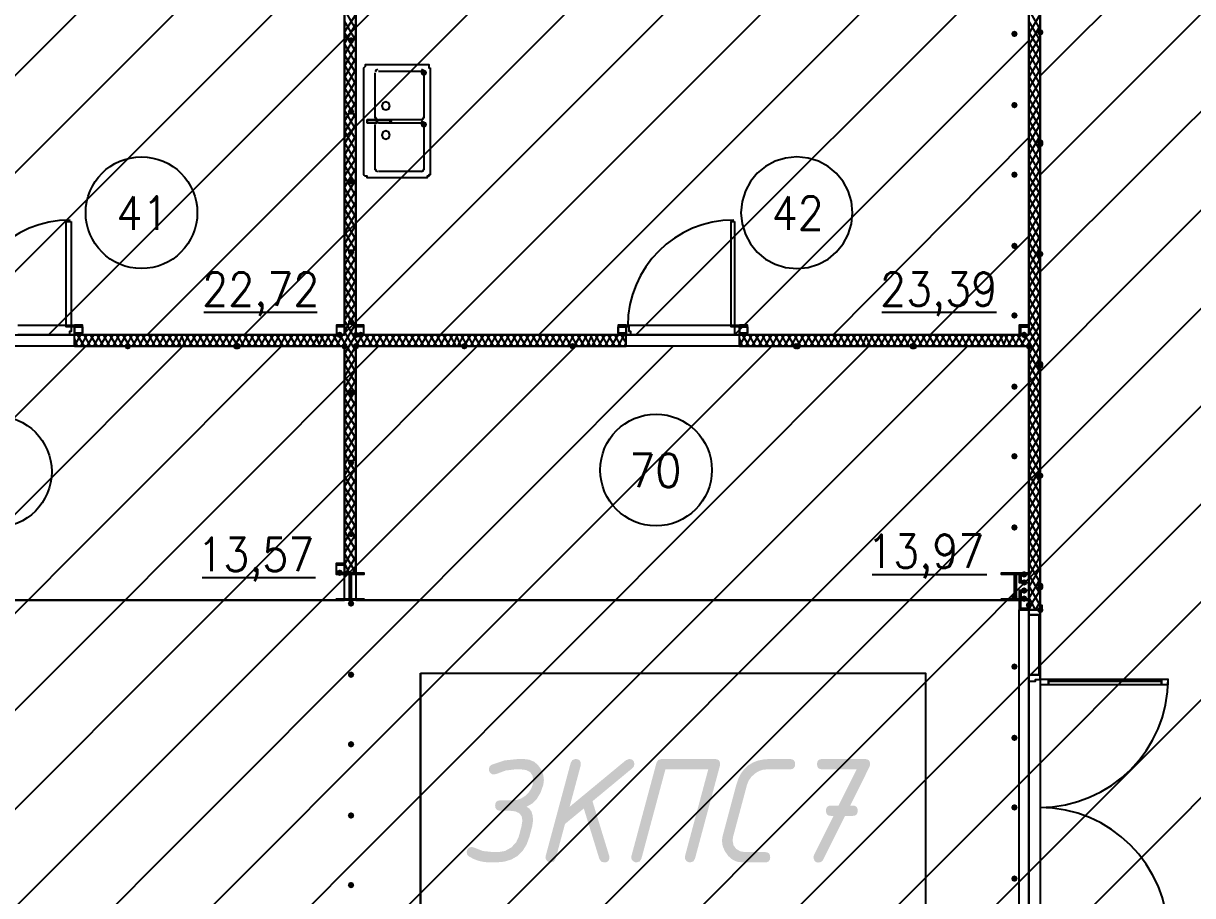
# Model space of a CAD drawing. Header units: millimetres. Extents: x 0 to 420, y 0 to 297.
# Drawn here: x 213.42 to 244.02, y 174.48 to 197.29 of the extents above; entities that cross this region are included whole.
import ezdxf

# ---------------------------------------------------------------- set-up
doc = ezdxf.new("R2010")
doc.units = ezdxf.units.MM
doc.layers.get('0').update_dxf_attribs({"linetype": 'CONTINUOUS'})
doc.styles.get("Standard").update_dxf_attribs({"font": 'STANDARD'})

msp = doc.modelspace()

# ---------------------------------------------------------------- hatches: boundary and pattern name
at = {"true_color": 0x000007}
h = msp.add_hatch(color=0, dxfattribs=at)
h.paths.add_polyline_path([(240.03, 199.940333), (240.03, 182.583667)], flags=0)
h.paths.add_polyline_path([(240.03, 182.583667), (240.03, 199.940333)], flags=0)
for points in [[(239.437333, 197.019333), (239.412463, 196.959537), (239.352667, 196.934667), (239.292871, 196.959537), (239.268, 197.019333), (239.292871, 197.079129), (239.352667, 197.104), (239.412462, 197.079129)], [(222.080667, 196.85), (222.055796, 196.790204), (221.996, 196.765333), (221.936204, 196.790204), (221.911333, 196.85), (221.936204, 196.909796), (221.996, 196.934667), (222.055796, 196.909796)], [(223.985667, 196.003333), (223.960796, 195.943537), (223.901, 195.918667), (223.841204, 195.943537), (223.816333, 196.003333), (223.841204, 196.063129), (223.901, 196.088), (223.960796, 196.063129)], [(239.437333, 195.156667), (239.412463, 195.096871), (239.352667, 195.072), (239.292871, 195.096871), (239.268, 195.156667), (239.292871, 195.216462), (239.352667, 195.241333), (239.412462, 195.216463)], [(222.080667, 194.987333), (222.055796, 194.927537), (221.996, 194.902667), (221.936204, 194.927537), (221.911333, 194.987333), (221.936204, 195.047129), (221.996, 195.072), (222.055796, 195.047129)], [(223.985667, 194.648667), (223.960796, 194.588871), (223.901, 194.564), (223.841204, 194.588871), (223.816333, 194.648667), (223.841204, 194.708462), (223.901, 194.733333), (223.960796, 194.708463)], [(239.437333, 193.336333), (239.412463, 193.276537), (239.352667, 193.251667), (239.292871, 193.276537), (239.268, 193.336333), (239.292871, 193.396129), (239.352667, 193.421), (239.412462, 193.396129)], [(222.080667, 193.167), (222.055796, 193.107204), (221.996, 193.082333), (221.936204, 193.107204), (221.911333, 193.167), (221.936204, 193.226796), (221.996, 193.251667), (222.055796, 193.226796)], [(239.437333, 191.473667), (239.412463, 191.413871), (239.352667, 191.389), (239.292871, 191.413871), (239.268, 191.473667), (239.292871, 191.533462), (239.352667, 191.558333), (239.412462, 191.533463)], [(222.080667, 191.304333), (222.055796, 191.244537), (221.996, 191.219667), (221.936204, 191.244537), (221.911333, 191.304333), (221.936204, 191.364129), (221.996, 191.389), (222.055796, 191.364129)], [(239.437333, 189.653333), (239.412463, 189.593537), (239.352667, 189.568667), (239.292871, 189.593537), (239.268, 189.653333), (239.292871, 189.713129), (239.352667, 189.738), (239.412462, 189.713129)], [(222.080667, 189.484), (222.055796, 189.424204), (221.996, 189.399333), (221.936204, 189.424204), (221.911333, 189.484), (221.936204, 189.543796), (221.996, 189.568667), (222.055796, 189.543796)], [(221.784333, 189.145333), (221.759462, 189.085537), (221.699667, 189.060667), (221.639871, 189.085537), (221.615, 189.145333), (221.639871, 189.205129), (221.699667, 189.23), (221.759462, 189.205129)], [(222.207667, 189.145333), (222.182796, 189.085537), (222.123, 189.060667), (222.063204, 189.085537), (222.038333, 189.145333), (222.063204, 189.205129), (222.123, 189.23), (222.182796, 189.205129)], [(222.334667, 189.145333), (222.309796, 189.085537), (222.25, 189.060667), (222.190204, 189.085537), (222.165333, 189.145333), (222.190204, 189.205129), (222.25, 189.23), (222.309796, 189.205129)], [(239.691333, 189.145333), (239.666462, 189.085537), (239.606667, 189.060667), (239.546871, 189.085537), (239.522, 189.145333), (239.546871, 189.205129), (239.606667, 189.23), (239.666462, 189.205129)], [(239.437333, 187.790667), (239.412463, 187.730871), (239.352667, 187.706), (239.292871, 187.730871), (239.268, 187.790667), (239.292871, 187.850462), (239.352667, 187.875333), (239.412462, 187.850463)], [(222.080667, 187.621333), (222.055796, 187.561537), (221.996, 187.536667), (221.936204, 187.561537), (221.911333, 187.621333), (221.936204, 187.681129), (221.996, 187.706), (222.055796, 187.681129)], [(239.437333, 185.970333), (239.412463, 185.910537), (239.352667, 185.885667), (239.292871, 185.910537), (239.268, 185.970333), (239.292871, 186.030129), (239.352667, 186.055), (239.412462, 186.030129)], [(222.080667, 185.801), (222.055796, 185.741204), (221.996, 185.716333), (221.936204, 185.741204), (221.911333, 185.801), (221.936204, 185.860796), (221.996, 185.885667), (222.055796, 185.860796)], [(239.437333, 184.107667), (239.412463, 184.047871), (239.352667, 184.023), (239.292871, 184.047871), (239.268, 184.107667), (239.292871, 184.167462), (239.352667, 184.192333), (239.412462, 184.167463)], [(222.080667, 183.938333), (222.055796, 183.878537), (221.996, 183.853667), (221.936204, 183.878537), (221.911333, 183.938333), (221.936204, 183.998129), (221.996, 184.023), (222.055796, 183.998129)], [(221.784333, 182.922333), (221.759462, 182.862537), (221.699667, 182.837667), (221.639871, 182.862537), (221.615, 182.922333), (221.639871, 182.982129), (221.699667, 183.007), (221.759462, 182.982129)], [(239.691333, 182.88), (239.666462, 182.820204), (239.606667, 182.795333), (239.546871, 182.820204), (239.522, 182.88), (239.546871, 182.939796), (239.606667, 182.964667), (239.666462, 182.939796)], [(239.691333, 182.668333), (239.666462, 182.608537), (239.606667, 182.583667), (239.546871, 182.608537), (239.522, 182.668333), (239.546871, 182.728129), (239.606667, 182.753), (239.666462, 182.728129)], [(239.437333, 182.287333), (239.412463, 182.227537), (239.352667, 182.202667), (239.292871, 182.227537), (239.268, 182.287333), (239.292871, 182.347129), (239.352667, 182.372), (239.412462, 182.347129)], [(239.691333, 182.456667), (239.666462, 182.396871), (239.606667, 182.372), (239.546871, 182.396871), (239.522, 182.456667), (239.546871, 182.516462), (239.606667, 182.541333), (239.666462, 182.516463)], [(239.691333, 182.245), (239.666462, 182.185204), (239.606667, 182.160333), (239.546871, 182.185204), (239.522, 182.245), (239.546871, 182.304796), (239.606667, 182.329667), (239.666462, 182.304796)], [(222.080667, 182.118), (222.055796, 182.058204), (221.996, 182.033333), (221.936204, 182.058204), (221.911333, 182.118), (221.936204, 182.177796), (221.996, 182.202667), (222.055796, 182.177796)], [(239.818333, 182.075667), (239.793462, 182.015871), (239.733667, 181.991), (239.673871, 182.015871), (239.649, 182.075667), (239.673871, 182.135462), (239.733667, 182.160333), (239.793462, 182.135463)], [(239.437333, 180.467), (239.412463, 180.407204), (239.352667, 180.382333), (239.292871, 180.407204), (239.268, 180.467), (239.292871, 180.526796), (239.352667, 180.551667), (239.412462, 180.526796)], [(222.080667, 180.255333), (222.055796, 180.195537), (221.996, 180.170667), (221.936204, 180.195537), (221.911333, 180.255333), (221.936204, 180.315129), (221.996, 180.34), (222.055796, 180.315129)], [(239.437333, 178.604333), (239.412463, 178.544537), (239.352667, 178.519667), (239.292871, 178.544537), (239.268, 178.604333), (239.292871, 178.664129), (239.352667, 178.689), (239.412462, 178.664129)], [(222.080667, 178.435), (222.055796, 178.375204), (221.996, 178.350333), (221.936204, 178.375204), (221.911333, 178.435), (221.936204, 178.494796), (221.996, 178.519667), (222.055796, 178.494796)], [(225.802914, 177.660873), (225.737319, 177.644336), (225.68523, 177.654396), (225.641408, 177.685126), (225.611642, 177.72943), (225.60172, 177.779935), (225.620048, 177.853936), (225.675583, 177.900651), (226.013203, 178.01303), (226.370666, 178.050582), (226.510123, 178.050582), (226.657306, 178.032908), (226.78387, 177.979888), (226.889867, 177.891522), (226.975349, 177.767808), (227.025716, 177.637997), (227.042597, 177.503225), (227.026612, 177.374241), (226.955919, 177.172289), (226.859594, 177.009612), (226.737637, 176.886208), (226.590049, 176.802079), (226.663525, 176.752048), (226.716071, 176.676333), (226.747637, 176.574884), (226.75817, 176.447648), (226.737224, 176.291654), (226.665566, 176.021007), (226.59054, 175.814198), (226.486214, 175.645216), (226.352639, 175.514061), (226.189867, 175.420734), (225.999767, 175.363683), (225.781968, 175.344666), (225.643062, 175.344666), (225.487705, 175.354493), (225.342374, 175.384009), (225.206964, 175.433265), (225.081373, 175.502314), (225.036725, 175.549925), (225.021842, 175.615313), (225.031419, 175.666438), (225.060427, 175.710122), (225.103904, 175.740163), (225.15689, 175.75036), (225.228548, 175.727761), (225.447656, 175.643425), (225.71472, 175.615313), (225.855831, 175.615313), (226.024916, 175.644734), (226.184906, 175.733273), (226.312237, 175.863911), (226.384997, 176.021007), (226.456655, 176.291654), (226.479255, 176.445443), (226.458378, 176.555496), (226.395746, 176.634234), (226.29136, 176.681552), (226.145219, 176.697348), (225.90103, 176.697348), (225.841792, 176.705823), (225.799607, 176.731248), (225.774371, 176.773623), (225.765983, 176.832947), (225.774371, 176.891953), (225.799607, 176.934164), (225.841792, 176.959529), (225.90103, 176.967995), (226.219082, 176.967995), (226.33649, 176.980518), (226.445631, 177.018156), (226.546503, 177.081011), (226.639108, 177.169189), (226.707252, 177.26758), (226.747697, 177.374241), (226.764233, 177.494957), (226.743683, 177.61948), (226.682102, 177.708553), (226.579594, 177.762072), (226.43626, 177.779935), (226.296803, 177.779935), (226.046138, 177.750169)], [(228.086306, 176.75688), (227.594071, 176.351185), (227.350434, 175.444987), (227.303649, 175.369608), (227.220898, 175.344666), (227.170531, 175.354588), (227.125538, 175.384353), (227.09405, 175.42721), (227.083645, 175.475855), (227.089709, 175.516645), (227.744001, 177.950261), (227.789477, 178.025433), (227.872986, 178.050582), (227.931992, 178.042219), (227.974203, 178.017164), (227.999567, 177.97547), (228.008033, 177.917188), (228.004175, 177.878051), (227.715338, 176.799874), (229.187083, 178.017509), (229.273073, 178.050582), (229.332078, 178.042107), (229.374289, 178.016682), (229.399654, 177.974307), (229.40812, 177.914983), (229.395787, 177.857105), (229.359062, 177.810803), (228.313407, 176.945395), (228.749969, 175.521055), (228.756584, 175.47806), (228.748109, 175.419545), (228.722684, 175.377877), (228.680309, 175.352951), (228.620985, 175.344666), (228.538303, 175.368713), (228.492001, 175.441129)], [(231.342692, 177.779935), (230.22152, 177.779935), (229.594237, 175.444987), (229.547453, 175.369608), (229.464702, 175.344666), (229.414335, 175.354588), (229.369342, 175.384353), (229.337853, 175.42721), (229.327449, 175.475855), (229.333513, 175.516645), (229.987805, 177.950261), (230.03328, 178.025433), (230.116789, 178.050582), (231.516876, 178.050582), (231.575882, 178.042219), (231.618093, 178.017164), (231.643458, 177.97547), (231.651924, 177.917188), (231.648066, 177.878051), (230.995978, 175.444987), (230.950503, 175.369608), (230.866993, 175.344666), (230.816213, 175.354588), (230.771633, 175.384353), (230.740145, 175.42721), (230.729741, 175.475855), (230.735804, 175.516645)], [(232.828024, 175.615313), (232.88703, 175.606838), (232.929241, 175.581413), (232.954605, 175.539038), (232.963072, 175.479714), (232.954605, 175.420475), (232.929241, 175.37829), (232.88703, 175.353055), (232.828024, 175.344666), (232.231609, 175.344666), (232.094468, 175.363373), (231.972469, 175.419493), (231.865662, 175.513028), (231.7741, 175.643976), (231.718565, 175.777577), (231.700237, 175.912418), (231.714569, 176.021007), (232.075615, 177.374241), (232.128843, 177.532758), (232.198407, 177.67014), (232.284313, 177.786386), (232.386569, 177.881496), (232.505181, 177.955471), (232.640154, 178.00831), (232.791496, 178.040014), (232.959213, 178.050582), (233.47956, 178.050582), (233.538885, 178.042107), (233.581259, 178.016682), (233.606684, 177.974307), (233.615159, 177.914983), (233.606684, 177.855744), (233.581259, 177.813559), (233.538885, 177.788324), (233.47956, 177.779935), (232.88535, 177.779935), (232.767425, 177.767335), (232.658387, 177.729568), (232.558238, 177.666686), (232.466978, 177.578741), (232.397938, 177.481452), (232.356183, 177.374241), (231.993484, 176.021007), (231.979152, 175.920686), (232.002372, 175.796662), (232.072308, 175.699097), (232.177245, 175.636121), (232.30492, 175.615313)], [(234.619976, 176.562301), (234.556586, 176.562301), (234.497262, 176.570689), (234.454887, 176.595925), (234.429462, 176.63811), (234.420987, 176.697348), (234.429462, 176.756673), (234.454887, 176.799047), (234.497262, 176.824472), (234.556586, 176.832947), (234.75337, 176.832947), (235.226864, 177.779935), (234.322871, 177.779935), (234.263546, 177.788324), (234.221172, 177.813559), (234.195747, 177.855744), (234.187272, 177.914983), (234.195747, 177.974307), (234.221172, 178.016682), (234.263546, 178.042107), (234.322871, 178.050582), (235.441838, 178.050582), (235.501163, 178.042107), (235.543537, 178.016682), (235.568962, 177.974307), (235.577437, 177.914983), (235.564759, 177.853798), (235.056539, 176.832947), (235.118275, 176.832947), (235.177281, 176.824472), (235.219492, 176.799047), (235.244856, 176.756673), (235.253322, 176.697348), (235.244856, 176.63811), (235.219492, 176.595925), (235.177281, 176.570689), (235.118275, 176.562301), (234.921491, 176.562301), (234.351534, 175.418529), (234.318186, 175.375947), (234.271608, 175.350729), (234.211663, 175.341023), (234.163294, 175.352452), (234.126501, 175.385068), (234.101282, 175.438924), (234.095081, 175.489498), (234.109551, 175.539245)], [(239.437333, 176.784), (239.412463, 176.724204), (239.352667, 176.699333), (239.292871, 176.724204), (239.268, 176.784), (239.292871, 176.843796), (239.352667, 176.868667), (239.412462, 176.843796)], [(222.080667, 176.572333), (222.055796, 176.512537), (221.996, 176.487667), (221.936204, 176.512537), (221.911333, 176.572333), (221.936204, 176.632129), (221.996, 176.657), (222.055796, 176.632129)], [(239.437333, 174.921333), (239.412463, 174.861537), (239.352667, 174.836667), (239.292871, 174.861537), (239.268, 174.921333), (239.292871, 174.981129), (239.352667, 175.006), (239.412462, 174.981129)], [(222.080667, 174.752), (222.055796, 174.692204), (221.996, 174.667333), (221.936204, 174.692204), (221.911333, 174.752), (221.936204, 174.811796), (221.996, 174.836667), (222.055796, 174.811796)]]:
    msp.add_hatch(color=0, dxfattribs=at).paths.add_polyline_path(points, flags=0)
at = {"true_color": 0x0000fe}
for points in [[(240.114667, 197.061667), (240.089796, 197.001871), (240.03, 196.977), (239.970204, 197.001871), (239.945333, 197.061667), (239.970204, 197.121462), (240.03, 197.146333), (240.089796, 197.121463)], [(240.114667, 197.061667), (240.089796, 197.001871), (240.03, 196.977), (239.970204, 197.001871), (239.945333, 197.061667), (239.970204, 197.121462), (240.03, 197.146333), (240.089796, 197.121463)], [(240.114667, 194.183), (240.089796, 194.123204), (240.03, 194.098333), (239.970204, 194.123204), (239.945333, 194.183), (239.970204, 194.242796), (240.03, 194.267667), (240.089796, 194.242796)], [(240.114667, 194.140667), (240.089796, 194.080871), (240.03, 194.056), (239.970204, 194.080871), (239.945333, 194.140667), (239.970204, 194.200462), (240.03, 194.225333), (240.089796, 194.200463)], [(240.114667, 191.262), (240.089796, 191.202204), (240.03, 191.177333), (239.970204, 191.202204), (239.945333, 191.262), (239.970204, 191.321796), (240.03, 191.346667), (240.089796, 191.321796)], [(240.114667, 191.262), (240.089796, 191.202204), (240.03, 191.177333), (239.970204, 191.202204), (239.945333, 191.262), (239.970204, 191.321796), (240.03, 191.346667), (240.089796, 191.321796)], [(216.238667, 188.849), (216.213796, 188.789204), (216.154, 188.764333), (216.094204, 188.789204), (216.069333, 188.849), (216.094204, 188.908796), (216.154, 188.933667), (216.213796, 188.908796)], [(219.075, 188.849), (219.050129, 188.789204), (218.990333, 188.764333), (218.930538, 188.789204), (218.905667, 188.849), (218.930537, 188.908796), (218.990333, 188.933667), (219.050129, 188.908796)], [(219.117333, 188.849), (219.092462, 188.789204), (219.032667, 188.764333), (218.972871, 188.789204), (218.948, 188.849), (218.972871, 188.908796), (219.032667, 188.933667), (219.092462, 188.908796)], [(221.911333, 188.849), (221.886462, 188.789204), (221.826667, 188.764333), (221.766871, 188.789204), (221.742, 188.849), (221.766871, 188.908796), (221.826667, 188.933667), (221.886462, 188.908796)], [(221.911333, 188.849), (221.886462, 188.789204), (221.826667, 188.764333), (221.766871, 188.789204), (221.742, 188.849), (221.766871, 188.908796), (221.826667, 188.933667), (221.886462, 188.908796)], [(222.207667, 188.849), (222.182796, 188.789204), (222.123, 188.764333), (222.063204, 188.789204), (222.038333, 188.849), (222.063204, 188.908796), (222.123, 188.933667), (222.182796, 188.908796)], [(225.044, 188.849), (225.019129, 188.789204), (224.959333, 188.764333), (224.899538, 188.789204), (224.874667, 188.849), (224.899537, 188.908796), (224.959333, 188.933667), (225.019129, 188.908796)], [(225.044, 188.849), (225.019129, 188.789204), (224.959333, 188.764333), (224.899538, 188.789204), (224.874667, 188.849), (224.899537, 188.908796), (224.959333, 188.933667), (225.019129, 188.908796)], [(227.880333, 188.849), (227.855462, 188.789204), (227.795667, 188.764333), (227.735871, 188.789204), (227.711, 188.849), (227.735871, 188.908796), (227.795667, 188.933667), (227.855462, 188.908796)], [(233.722333, 188.849), (233.697462, 188.789204), (233.637667, 188.764333), (233.577871, 188.789204), (233.553, 188.849), (233.577871, 188.908796), (233.637667, 188.933667), (233.697462, 188.908796)], [(233.764667, 188.849), (233.739796, 188.789204), (233.68, 188.764333), (233.620204, 188.789204), (233.595333, 188.849), (233.620204, 188.908796), (233.68, 188.933667), (233.739796, 188.908796)], [(236.770333, 188.849), (236.745462, 188.789204), (236.685667, 188.764333), (236.625871, 188.789204), (236.601, 188.849), (236.625871, 188.908796), (236.685667, 188.933667), (236.745462, 188.908796)], [(236.812667, 188.849), (236.787796, 188.789204), (236.728, 188.764333), (236.668204, 188.789204), (236.643333, 188.849), (236.668204, 188.908796), (236.728, 188.933667), (236.787796, 188.908796)], [(239.818333, 188.849), (239.793462, 188.789204), (239.733667, 188.764333), (239.673871, 188.789204), (239.649, 188.849), (239.673871, 188.908796), (239.733667, 188.933667), (239.793462, 188.908796)], [(239.818333, 188.849), (239.793462, 188.789204), (239.733667, 188.764333), (239.673871, 188.789204), (239.649, 188.849), (239.673871, 188.908796), (239.733667, 188.933667), (239.793462, 188.908796)], [(240.114667, 188.383333), (240.089796, 188.323537), (240.03, 188.298667), (239.970204, 188.323537), (239.945333, 188.383333), (239.970204, 188.443129), (240.03, 188.468), (240.089796, 188.443129)], [(240.114667, 188.341), (240.089796, 188.281204), (240.03, 188.256333), (239.970204, 188.281204), (239.945333, 188.341), (239.970204, 188.400796), (240.03, 188.425667), (240.089796, 188.400796)], [(240.114667, 185.462333), (240.089796, 185.402537), (240.03, 185.377667), (239.970204, 185.402537), (239.945333, 185.462333), (239.970204, 185.522129), (240.03, 185.547), (240.089796, 185.522129)], [(240.114667, 185.462333), (240.089796, 185.402537), (240.03, 185.377667), (239.970204, 185.402537), (239.945333, 185.462333), (239.970204, 185.522129), (240.03, 185.547), (240.089796, 185.522129)], [(240.114667, 182.583667), (240.089796, 182.523871), (240.03, 182.499), (239.970204, 182.523871), (239.945333, 182.583667), (239.970204, 182.643462), (240.03, 182.668333), (240.089796, 182.643463)], [(240.114667, 182.541333), (240.089796, 182.481537), (240.03, 182.456667), (239.970204, 182.481537), (239.945333, 182.541333), (239.970204, 182.601129), (240.03, 182.626), (240.089796, 182.601129)], [(240.114667, 182.541333), (240.089796, 182.481537), (240.03, 182.456667), (239.970204, 182.481537), (239.945333, 182.541333), (239.970204, 182.601129), (240.03, 182.626), (240.089796, 182.601129)], [(240.114667, 181.948667), (240.089796, 181.888871), (240.03, 181.864), (239.970204, 181.888871), (239.945333, 181.948667), (239.970204, 182.008462), (240.03, 182.033333), (240.089796, 182.008463)]]:
    msp.add_hatch(color=0, dxfattribs=at).paths.add_polyline_path(points, flags=0)
at = {"true_color": 0x000007}
h = msp.add_hatch(color=0, dxfattribs=at)
h.paths.add_polyline_path([(214.757, 188.849), (221.826667, 188.849)], flags=0)
h.paths.add_polyline_path([(221.826667, 188.849), (214.757, 188.849)], flags=0)
h = msp.add_hatch(color=0, dxfattribs=at)
h.paths.add_polyline_path([(222.123, 188.849), (229.192667, 188.849)], flags=0)
h.paths.add_polyline_path([(229.192667, 188.849), (222.123, 188.849)], flags=0)
h = msp.add_hatch(color=0, dxfattribs=at)
h.paths.add_polyline_path([(232.156, 188.849), (239.733667, 188.849)], flags=0)
h.paths.add_polyline_path([(239.733667, 188.849), (232.156, 188.849)], flags=0)
h = msp.add_hatch(color=0, dxfattribs=at)
h.paths.add_polyline_path([(240.03, 182.541333), (240.03, 181.948667)], flags=0)
h.paths.add_polyline_path([(240.03, 181.948667), (240.03, 182.541333)], flags=0)

# ---------------------------------------------------------------- linework, layer by layer
at = {"color": 0, "true_color": 0x000005}
for points in [[(206.417334, 189.145333), (239.733667, 222.461666)], [(208.957334, 189.145333), (239.733667, 219.921666)], [(211.539668, 189.145333), (239.733667, 217.339332)], [(214.079667, 189.145333), (239.733667, 214.799332)], [(216.662001, 189.145333), (239.733667, 212.216999)], [(219.202001, 189.145333), (239.733667, 209.676999)], [(221.784334, 189.145333), (239.733667, 207.094666)], [(224.324334, 189.145333), (239.733667, 204.554666)], [(226.906667, 189.145333), (239.733667, 201.972333)], [(229.446667, 189.145333), (239.733667, 199.432333)], [(232.029001, 189.145333), (239.733667, 196.849999)], [(234.611334, 189.145333), (239.733667, 194.309999)], [(237.151334, 189.145333), (239.733667, 191.727666)], [(239.733667, 189.145333), (239.733667, 189.187666)]]:
    msp.add_lwpolyline(points, dxfattribs=at)
at = {"color": 0, "true_color": 0x000020}
for points in [[(240.030001, 195.918666), (256.074334, 211.920666)], [(240.030001, 193.336333), (256.074334, 209.380666)], [(240.030001, 190.796333), (256.074334, 206.798333)], [(216.535001, 164.676666), (256.074334, 204.258333)], [(219.075001, 164.676666), (256.074334, 201.675999)], [(221.657334, 164.676666), (256.074334, 199.135999)], [(224.197334, 164.676666), (256.074334, 196.553666)], [(226.779667, 164.676666), (256.074334, 194.013666)], [(229.319667, 164.676666), (256.074334, 191.431333)], [(190.923334, 164.676666), (215.053334, 188.848999)], [(193.463334, 164.676666), (217.593334, 188.848999)], [(196.045668, 164.676666), (220.175667, 188.848999)], [(198.585668, 164.676666), (222.715667, 188.848999)], [(201.168001, 164.676666), (225.298001, 188.848999)], [(203.708001, 164.676666), (227.880334, 188.848999)], [(206.290334, 164.676666), (230.420334, 188.848999)], [(208.830334, 164.676666), (233.002667, 188.848999)], [(211.412668, 164.676666), (235.542667, 188.848999)], [(213.952667, 164.676666), (238.125001, 188.848999)], [(231.902001, 164.676666), (256.074334, 188.891333)]]:
    msp.add_lwpolyline(points, dxfattribs=at)
at = {"color": 0, "true_color": 0x000007}
for points in [[(221.826667, 200.321333), (204.724, 200.321333), (204.724, 189.145333), (221.826667, 189.145333)], [(222.123, 189.145333), (239.733667, 189.145333), (239.733667, 200.321333), (222.123, 200.321333)], [(240.03, 199.940333), (240.03, 182.583667)], [(240.03, 182.583667), (240.03, 199.940333)], [(240.03, 199.940333), (240.03, 182.583667)], [(240.03, 199.940333), (240.03, 182.583667)], [(224.070333, 196.130333), (224.070333, 193.336333), (224.028, 193.336333), (224.028, 193.294), (223.985667, 193.294), (223.985667, 193.251667), (222.419333, 193.251667), (222.419333, 193.294), (222.377, 193.294), (222.334667, 193.336333), (222.334667, 196.130333), (222.377, 196.172667), (222.377, 196.215), (222.419333, 196.215), (223.985667, 196.215), (224.028, 196.215), (224.028, 196.172667), (224.028, 196.130333)], [(223.012, 195.1355), (222.981007, 195.21034), (222.906167, 195.241333), (222.831327, 195.21034), (222.800333, 195.1355), (222.831327, 195.06066), (222.906167, 195.029667), (222.981007, 195.06066)], [(223.012, 194.775667), (223.054333, 194.733333), (223.012, 194.733333), (223.012, 194.691), (222.461667, 194.691), (222.419333, 194.691), (222.419333, 194.733333), (222.419333, 194.775667), (222.461667, 194.775667)], [(222.588667, 194.775667), (222.461667, 194.775667), (222.419333, 194.775667), (222.419333, 194.733333), (222.419333, 194.691), (222.461667, 194.691), (222.588667, 194.691), (222.419333, 194.691), (222.419333, 194.775667)], [(222.673333, 194.775667), (222.588667, 194.775667)], [(222.673333, 194.691), (222.588667, 194.691)], [(223.012, 194.3735), (222.981007, 194.44834), (222.906167, 194.479333), (222.831327, 194.44834), (222.800333, 194.3735), (222.831327, 194.29866), (222.906167, 194.267667), (222.981007, 194.29866)], [(214.672333, 192.108667), (214.672333, 189.357), (214.545333, 189.357), (214.545333, 192.108667)], [(232.029, 192.108667), (232.029, 189.357), (231.944333, 189.357), (231.944333, 192.108667)], [(214.757, 189.145333), (214.968667, 189.145333), (214.968667, 189.399333), (214.757, 189.399333)], [(221.615, 189.145333), (221.826667, 189.145333), (221.826667, 189.357), (221.615, 189.357), (221.615, 189.145333), (221.826667, 189.145333), (221.826667, 189.399333), (221.615, 189.399333)], [(222.123, 189.145333), (222.334667, 189.145333), (222.334667, 189.357), (222.123, 189.357), (222.123, 189.145333), (222.334667, 189.145333), (222.334667, 189.399333), (222.123, 189.399333)], [(228.981, 189.145333), (229.192667, 189.145333), (229.192667, 189.399333), (228.981, 189.399333)], [(232.156, 189.145333), (232.367667, 189.145333), (232.367667, 189.399333), (232.156, 189.399333)], [(239.479667, 189.145333), (239.733667, 189.145333), (239.733667, 189.399333), (239.479667, 189.399333)], [(214.757, 189.145333), (214.757, 189.357), (214.672333, 189.357), (214.672333, 189.23), (214.63, 189.23), (214.63, 189.145333)], [(214.757, 189.187667), (214.757, 189.357), (214.968667, 189.357), (214.968667, 189.187667)], [(228.981, 189.187667), (228.981, 189.357), (229.192667, 189.357), (229.192667, 189.187667)], [(229.319667, 189.145333), (229.319667, 189.23), (229.277333, 189.23), (229.277333, 189.357), (229.192667, 189.357), (229.192667, 189.145333)], [(232.156, 189.145333), (232.156, 189.357), (232.029, 189.357), (232.029, 189.23), (232.029, 189.145333)], [(232.156, 189.187667), (232.156, 189.357), (232.367667, 189.357), (232.367667, 189.187667)], [(239.522, 189.145333), (239.522, 189.357), (239.733667, 189.357), (239.733667, 189.145333)], [(214.757, 188.849), (221.826667, 188.849)], [(221.826667, 188.849), (214.757, 188.849)], [(214.757, 188.849), (221.826667, 188.849)], [(214.757, 188.849), (221.826667, 188.849)], [(222.123, 188.849), (229.192667, 188.849)], [(229.192667, 188.849), (222.123, 188.849)], [(229.192667, 188.849), (222.123, 188.849), (229.192667, 188.849), (222.123, 188.849)], [(232.156, 188.849), (239.733667, 188.849)], [(239.733667, 188.849), (232.156, 188.849)], [(232.156, 188.849), (239.733667, 188.849)], [(232.156, 188.849), (239.733667, 188.849)], [(221.826667, 182.922333), (221.615, 182.922333), (221.615, 183.134), (221.826667, 183.134), (221.826667, 182.922333), (221.615, 182.922333), (221.615, 183.176333), (221.826667, 183.176333)], [(222.334667, 182.202667), (221.615, 182.202667), (221.615, 182.245), (221.953667, 182.245), (221.953667, 182.88), (221.615, 182.88), (221.615, 182.922333), (222.334667, 182.922333), (222.334667, 182.88), (221.996, 182.88), (221.996, 182.245), (222.334667, 182.245)], [(239.733667, 182.202667), (239.014, 182.202667), (239.014, 182.245), (239.352667, 182.245), (239.352667, 182.88), (239.014, 182.88), (239.014, 182.922333), (239.733667, 182.922333), (239.733667, 182.88), (239.395, 182.88), (239.395, 182.245), (239.733667, 182.245)], [(239.733667, 182.88), (239.522, 182.88), (239.522, 182.668333), (239.733667, 182.668333), (239.733667, 182.88), (239.479667, 182.88), (239.479667, 182.668333), (239.733667, 182.668333)], [(239.733667, 182.456667), (239.522, 182.456667), (239.522, 182.245), (239.733667, 182.245), (239.733667, 182.456667), (239.479667, 182.456667), (239.479667, 182.245), (239.733667, 182.245)], [(240.03, 182.541333), (240.03, 181.948667)], [(240.03, 181.948667), (240.03, 182.541333)], [(240.03, 181.948667), (240.03, 182.541333)], [(240.03, 181.948667), (240.03, 182.541333)], [(239.733667, 181.948667), (239.733667, 182.202667), (239.479667, 182.202667), (239.479667, 181.948667)], [(239.733667, 181.991), (239.522, 181.991), (239.522, 182.202667), (239.733667, 182.202667)], [(240.03, 181.948667), (240.03, 182.075667), (240.072333, 182.075667), (240.072333, 181.948667)], [(240.03, 182.075667), (240.03, 181.948667)], [(239.733667, 181.948667), (239.733667, 181.821667), (240.03, 181.821667), (240.03, 181.948667)], [(239.733667, 181.948667), (240.03, 181.948667)], [(240.03, 180.255333), (240.03, 181.821667), (239.733667, 181.821667), (239.733667, 180.255333)], [(223.816333, 180.297667), (237.024333, 180.297667), (237.024333, 172.889333), (223.816333, 172.889333)], [(239.733667, 180.086), (239.903, 180.086), (239.903, 180.128333), (240.03, 180.128333), (240.03, 180.255333), (239.733667, 180.255333)], [(240.03, 180.001333), (240.241667, 180.001333), (240.241667, 180.128333), (240.03, 180.128333)], [(243.205, 180.128333), (240.241667, 180.128333), (240.241667, 180.086), (243.205, 180.086)], [(243.205, 180.086), (240.241667, 180.086), (240.241667, 180.001333), (243.205, 180.001333)], [(243.374333, 180.128333), (243.205, 180.128333), (243.205, 180.001333), (243.374333, 180.001333)]]:
    msp.add_lwpolyline(points, close=True, dxfattribs=at)
for points in [[(239.733667, 200.321333), (239.733667, 189.145333)], [(240.03, 182.202667), (240.03, 200.321333)], [(240.03, 199.940333), (240.03, 182.583667), (240.03, 199.940333), (240.03, 182.583667)], [(222.123, 189.145333), (222.123, 199.601667), (221.826667, 199.601667), (221.826667, 189.145333)], [(222.123, 197.146333), (221.826667, 197.654333)], [(240.03, 197.146333), (239.733667, 197.654333)], [(221.826667, 197.061667), (222.123, 197.527333)], [(222.123, 196.85), (221.826667, 197.358)], [(239.733667, 197.019333), (240.03, 197.527333)], [(240.03, 196.85), (239.733667, 197.358)], [(221.826667, 196.765333), (222.123, 197.273333)], [(222.123, 196.553667), (221.826667, 197.061667)], [(239.733667, 196.723), (240.03, 197.231)], [(240.03, 196.596), (239.733667, 197.061667)], [(221.826667, 196.469), (222.123, 196.977)], [(222.123, 196.257333), (221.826667, 196.765333)], [(239.733667, 196.469), (240.03, 196.934667)], [(240.03, 196.299667), (239.733667, 196.807667)], [(221.826667, 196.172667), (222.123, 196.680667)], [(222.123, 196.003333), (221.826667, 196.469)], [(239.733667, 196.172667), (240.03, 196.680667)], [(240.03, 196.003333), (239.733667, 196.511333)], [(221.826667, 195.876333), (222.123, 196.384333)], [(222.123, 195.707), (221.826667, 196.215)], [(239.733667, 195.876333), (240.03, 196.384333)], [(240.03, 195.707), (239.733667, 196.215)], [(221.826667, 195.58), (222.123, 196.088)], [(222.123, 195.410667), (221.826667, 195.918667)], [(221.826667, 195.283667), (222.123, 195.791667)], [(222.6945, 196.088), (222.649606, 196.069394), (222.631, 196.0245)], [(222.631, 194.818), (222.631, 196.003333)], [(222.715667, 196.045667), (223.858667, 196.045667)], [(223.901, 196.0245), (223.882394, 196.069394), (223.8375, 196.088)], [(223.901, 196.003333), (223.901, 194.818)], [(239.733667, 195.58), (240.03, 196.088)], [(240.03, 195.410667), (239.733667, 195.918667)], [(239.733667, 195.283667), (240.03, 195.791667)], [(222.123, 195.114333), (221.826667, 195.622333)], [(221.826667, 195.029667), (222.123, 195.495333)], [(240.03, 195.114333), (239.733667, 195.622333)], [(239.733667, 194.987333), (240.03, 195.495333)], [(222.123, 194.818), (221.826667, 195.326)], [(221.826667, 194.733333), (222.123, 195.241333)], [(240.03, 194.860333), (239.733667, 195.326)], [(239.733667, 194.691), (240.03, 195.199)], [(222.123, 194.521667), (221.826667, 195.029667)], [(221.826667, 194.437), (222.123, 194.945)], [(240.03, 194.564), (239.733667, 195.072)], [(239.733667, 194.437), (240.03, 194.902667)], [(222.123, 194.267667), (221.826667, 194.733333)], [(221.826667, 194.140667), (222.123, 194.648667)], [(222.631, 194.839167), (222.649606, 194.794272), (222.6945, 194.775667)], [(222.6945, 194.733333), (222.649606, 194.714728), (222.631, 194.669833)], [(222.631, 193.463333), (222.631, 194.648667)], [(223.858667, 194.775667), (222.715667, 194.775667)], [(222.715667, 194.691), (223.858667, 194.691)], [(223.8375, 194.775667), (223.882394, 194.794272), (223.901, 194.839167)], [(223.901, 194.669833), (223.882394, 194.714728), (223.8375, 194.733333)], [(223.901, 194.648667), (223.901, 193.463333)], [(240.03, 194.267667), (239.733667, 194.775667)], [(239.733667, 194.140667), (240.03, 194.648667)], [(222.123, 193.971333), (221.826667, 194.479333)], [(221.826667, 193.844333), (222.123, 194.352333)], [(240.03, 193.971333), (239.733667, 194.479333)], [(239.733667, 193.844333), (240.03, 194.352333)], [(222.123, 193.675), (221.826667, 194.183)], [(221.826667, 193.548), (222.123, 194.056)], [(240.03, 193.675), (239.733667, 194.183)], [(239.733667, 193.548), (240.03, 194.056)], [(222.123, 193.378667), (221.826667, 193.886667)], [(221.826667, 193.294), (222.123, 193.759667)], [(235.119333, 192.3415), (235.089661, 192.635844), (235.004561, 192.909996), (234.869905, 193.158083), (234.691566, 193.374232), (234.475416, 193.552572), (234.227329, 193.687228), (233.953177, 193.772328), (233.658833, 193.802), (233.36449, 193.772328), (233.090338, 193.687228), (232.842251, 193.552572), (232.626101, 193.374232), (232.447762, 193.158083), (232.313106, 192.909996), (232.228005, 192.635844), (232.198333, 192.3415)], [(240.03, 193.378667), (239.733667, 193.886667)], [(239.733667, 193.251667), (240.03, 193.759667)], [(222.123, 193.082333), (221.826667, 193.590333)], [(221.826667, 192.997667), (222.123, 193.505667)], [(222.631, 193.4845), (222.649606, 193.439605), (222.6945, 193.421)], [(223.858667, 193.421), (222.715667, 193.421)], [(223.8375, 193.421), (223.882394, 193.439605), (223.901, 193.4845)], [(240.03, 193.082333), (239.733667, 193.590333)], [(239.733667, 192.955333), (240.03, 193.463333)], [(222.123, 192.786), (221.826667, 193.294)], [(221.826667, 192.701333), (222.123, 193.209333)], [(240.03, 192.828333), (239.733667, 193.294)], [(239.733667, 192.701333), (240.03, 193.167)], [(240.03, 192.532), (239.733667, 193.04)], [(222.123, 192.489667), (221.826667, 192.997667)], [(221.826667, 192.405), (222.123, 192.913)], [(239.733667, 192.405), (240.03, 192.913)], [(240.03, 192.235667), (239.733667, 192.743667)], [(222.123, 192.235667), (221.826667, 192.701333)], [(221.826667, 192.108667), (222.123, 192.616667)], [(222.123, 191.939333), (221.826667, 192.447333)], [(239.733667, 192.108667), (240.03, 192.616667)], [(240.03, 191.939333), (239.733667, 192.447333)], [(214.651167, 192.151), (214.367658, 192.136684), (214.09234, 192.094666), (213.826605, 192.02634), (213.571849, 191.933099), (213.329463, 191.816337), (213.100843, 191.677448), (212.887381, 191.517824), (212.690472, 191.338861), (212.511509, 191.141952), (212.351886, 190.928491), (212.212996, 190.69987), (212.096234, 190.457485), (212.002993, 190.202728), (211.934667, 189.936994), (211.892649, 189.661675), (211.878333, 189.378167)], [(221.826667, 191.812333), (222.123, 192.320333)], [(222.123, 191.643), (221.826667, 192.151)], [(232.007833, 192.151), (231.724325, 192.136684), (231.449006, 192.094666), (231.183272, 192.02634), (230.928515, 191.933099), (230.68613, 191.816337), (230.457509, 191.677448), (230.244048, 191.517824), (230.047139, 191.338861), (229.868176, 191.141952), (229.708552, 190.928491), (229.569663, 190.69987), (229.452901, 190.457485), (229.35966, 190.202728), (229.291334, 189.936994), (229.249316, 189.661675), (229.235, 189.378167)], [(232.198333, 192.3415), (232.228005, 192.047156), (232.313106, 191.773004), (232.447762, 191.524917), (232.626101, 191.308768), (232.842251, 191.130428), (233.090338, 190.995772), (233.36449, 190.910672), (233.658833, 190.881), (233.953177, 190.910672), (234.227329, 190.995772), (234.475416, 191.130428), (234.691566, 191.308768), (234.869905, 191.524917), (235.004561, 191.773004), (235.089661, 192.047156), (235.119333, 192.3415)], [(239.733667, 191.812333), (240.03, 192.320333)], [(240.03, 191.643), (239.733667, 192.151)], [(221.826667, 191.516), (222.123, 192.024)], [(222.123, 191.346667), (221.826667, 191.854667)], [(239.733667, 191.516), (240.03, 192.024)], [(240.03, 191.346667), (239.733667, 191.854667)], [(221.826667, 191.262), (222.123, 191.727667)], [(222.123, 191.050333), (221.826667, 191.558333)], [(239.733667, 191.219667), (240.03, 191.727667)], [(240.03, 191.092667), (239.733667, 191.558333)], [(221.826667, 190.965667), (222.123, 191.473667)], [(222.123, 190.754), (221.826667, 191.262)], [(239.733667, 190.923333), (240.03, 191.431333)], [(240.03, 190.796333), (239.733667, 191.304333)], [(221.826667, 190.669333), (222.123, 191.177333)], [(222.123, 190.5), (221.826667, 190.965667)], [(239.733667, 190.669333), (240.03, 191.135)], [(240.03, 190.5), (239.733667, 191.008)], [(221.826667, 190.373), (222.123, 190.881)], [(222.123, 190.203667), (221.826667, 190.711667)], [(239.733667, 190.373), (240.03, 190.881)], [(240.03, 190.203667), (239.733667, 190.711667)], [(221.826667, 190.076667), (222.123, 190.584667)], [(222.123, 189.907333), (221.826667, 190.415333)], [(221.826667, 189.780333), (222.123, 190.288333)], [(239.733667, 190.076667), (240.03, 190.584667)], [(240.03, 189.907333), (239.733667, 190.415333)], [(239.733667, 189.780333), (240.03, 190.288333)], [(222.123, 189.611), (221.826667, 190.119)], [(221.826667, 189.526333), (222.123, 189.992)], [(240.03, 189.611), (239.733667, 190.119)], [(239.733667, 189.484), (240.03, 189.992)], [(218.143667, 189.738), (221.107, 189.738)], [(222.123, 189.314667), (221.826667, 189.822667)], [(221.826667, 189.23), (222.123, 189.738)], [(235.881333, 189.738), (238.887, 189.738)], [(240.03, 189.314667), (239.733667, 189.822667)], [(239.733667, 189.187667), (240.03, 189.695667)], [(213.275333, 189.399333), (214.757, 189.399333), (214.757, 189.272333)], [(214.841667, 189.357), (214.841667, 189.399333)], [(221.699667, 189.357), (221.699667, 189.399333)], [(222.123, 189.018333), (221.826667, 189.526333)], [(221.826667, 188.933667), (222.123, 189.441667)], [(222.25, 189.357), (222.25, 189.399333)], [(229.108, 189.357), (229.108, 189.399333)], [(229.192667, 189.272333), (229.192667, 189.399333), (230.674333, 189.399333)], [(230.674333, 189.399333), (232.156, 189.399333), (232.156, 189.272333)], [(232.240667, 189.357), (232.240667, 189.399333)], [(239.606667, 189.357), (239.606667, 189.399333)], [(240.03, 189.060667), (239.733667, 189.526333)], [(239.733667, 188.933667), (240.03, 189.399333)], [(214.757, 189.272333), (214.757, 189.145333), (213.275333, 189.145333)], [(214.757, 189.103), (214.757, 189.145333)], [(214.757, 188.849), (214.926333, 189.145333)], [(214.757, 188.849), (214.757, 189.145333)], [(214.757, 188.849), (214.757, 189.145333)], [(221.826667, 189.145333), (214.757, 189.145333)], [(214.841667, 188.849), (214.757, 189.060667)], [(214.841667, 189.145333), (214.841667, 189.187667)], [(215.011, 188.849), (214.841667, 189.145333)], [(214.926333, 188.849), (215.095667, 189.145333)], [(215.180333, 188.849), (215.011, 189.145333)], [(215.095667, 188.849), (215.265, 189.145333)], [(215.349667, 188.849), (215.180333, 189.145333)], [(215.265, 188.849), (215.434333, 189.145333)], [(215.519, 188.849), (215.349667, 189.145333)], [(215.434333, 188.849), (215.603667, 189.145333)], [(215.688333, 188.849), (215.519, 189.145333)], [(215.603667, 188.849), (215.773, 189.145333)], [(215.857667, 188.849), (215.688333, 189.145333)], [(215.773, 188.849), (215.942333, 189.145333)], [(216.027, 188.849), (215.857667, 189.145333)], [(215.942333, 188.849), (216.111667, 189.145333)], [(216.196333, 188.849), (216.027, 189.145333)], [(216.111667, 188.849), (216.281, 189.145333)], [(216.365667, 188.849), (216.196333, 189.145333)], [(216.281, 188.849), (216.450333, 189.145333)], [(216.535, 188.849), (216.365667, 189.145333)], [(216.450333, 188.849), (216.619667, 189.145333)], [(216.704333, 188.849), (216.535, 189.145333)], [(216.619667, 188.849), (216.789, 189.145333)], [(216.873667, 188.849), (216.704333, 189.145333)], [(216.789, 188.849), (216.958333, 189.145333)], [(217.043, 188.849), (216.873667, 189.145333)], [(216.958333, 188.849), (217.127667, 189.145333)], [(217.212333, 188.849), (217.043, 189.145333)], [(217.127667, 188.849), (217.297, 189.145333)], [(217.381667, 188.849), (217.212333, 189.145333)], [(217.297, 188.849), (217.466333, 189.145333)], [(217.551, 188.849), (217.381667, 189.145333)], [(217.466333, 188.849), (217.593333, 189.145333)], [(217.678, 188.849), (217.551, 189.145333)], [(217.593333, 188.849), (217.762667, 189.145333)], [(217.847333, 188.849), (217.678, 189.145333)], [(217.762667, 188.849), (217.932, 189.145333)], [(218.016667, 188.849), (217.847333, 189.145333)], [(217.932, 188.849), (218.101333, 189.145333)], [(218.186, 188.849), (218.016667, 189.145333)], [(218.101333, 188.849), (218.270667, 189.145333)], [(218.355333, 188.849), (218.186, 189.145333)], [(218.270667, 188.849), (218.44, 189.145333)], [(218.524667, 188.849), (218.355333, 189.145333)], [(218.44, 188.849), (218.609333, 189.145333)], [(218.694, 188.849), (218.524667, 189.145333)], [(218.609333, 188.849), (218.778667, 189.145333)], [(218.863333, 188.849), (218.694, 189.145333)], [(218.778667, 188.849), (218.948, 189.145333)], [(219.032667, 188.849), (218.863333, 189.145333)], [(218.948, 188.849), (219.117333, 189.145333)], [(219.202, 188.849), (219.032667, 189.145333)], [(219.117333, 188.849), (219.286667, 189.145333)], [(219.371333, 188.849), (219.202, 189.145333)], [(219.286667, 188.849), (219.456, 189.145333)], [(219.540667, 188.849), (219.371333, 189.145333)], [(219.456, 188.849), (219.625333, 189.145333)], [(219.71, 188.849), (219.540667, 189.145333)], [(219.625333, 188.849), (219.794667, 189.145333)], [(219.879333, 188.849), (219.71, 189.145333)], [(219.794667, 188.849), (219.964, 189.145333)], [(220.048667, 188.849), (219.879333, 189.145333)], [(219.964, 188.849), (220.133333, 189.145333)], [(220.218, 188.849), (220.048667, 189.145333)], [(220.133333, 188.849), (220.302667, 189.145333)], [(220.387333, 188.849), (220.218, 189.145333)], [(220.302667, 188.849), (220.472, 189.145333)], [(220.556667, 188.849), (220.387333, 189.145333)], [(220.472, 188.849), (220.641333, 189.145333)], [(220.726, 188.849), (220.556667, 189.145333)], [(220.641333, 188.849), (220.810667, 189.145333)], [(220.895333, 188.849), (220.726, 189.145333)], [(220.810667, 188.849), (220.98, 189.145333)], [(221.064667, 188.849), (220.895333, 189.145333)], [(220.98, 188.849), (221.149333, 189.145333)], [(221.191667, 188.849), (221.064667, 189.145333)], [(221.149333, 188.849), (221.276333, 189.145333)], [(221.361, 188.849), (221.191667, 189.145333)], [(221.276333, 188.849), (221.445667, 189.145333)], [(221.530333, 188.849), (221.361, 189.145333)], [(221.445667, 188.849), (221.615, 189.145333)], [(221.699667, 188.849), (221.530333, 189.145333)], [(221.615, 188.849), (221.784333, 189.145333)], [(221.826667, 188.933667), (221.699667, 189.145333)], [(222.123, 188.722), (221.826667, 189.23)], [(221.826667, 188.637333), (222.123, 189.145333)], [(222.123, 188.849), (222.292333, 189.145333)], [(229.192667, 189.145333), (222.123, 189.145333)], [(222.377, 188.849), (222.207667, 189.145333)], [(222.292333, 188.849), (222.461667, 189.145333)], [(222.546333, 188.849), (222.377, 189.145333)], [(222.461667, 188.849), (222.631, 189.145333)], [(222.715667, 188.849), (222.546333, 189.145333)], [(222.631, 188.849), (222.800333, 189.145333)], [(222.885, 188.849), (222.715667, 189.145333)], [(222.800333, 188.849), (222.969667, 189.145333)], [(223.054333, 188.849), (222.885, 189.145333)], [(222.969667, 188.849), (223.139, 189.145333)], [(223.223667, 188.849), (223.054333, 189.145333)], [(223.139, 188.849), (223.308333, 189.145333)], [(223.393, 188.849), (223.223667, 189.145333)], [(223.308333, 188.849), (223.477667, 189.145333)], [(223.562333, 188.849), (223.393, 189.145333)], [(223.477667, 188.849), (223.647, 189.145333)], [(223.731667, 188.849), (223.562333, 189.145333)], [(223.647, 188.849), (223.816333, 189.145333)], [(223.901, 188.849), (223.731667, 189.145333)], [(223.816333, 188.849), (223.985667, 189.145333)], [(224.070333, 188.849), (223.901, 189.145333)], [(223.985667, 188.849), (224.155, 189.145333)], [(224.239667, 188.849), (224.070333, 189.145333)], [(224.155, 188.849), (224.324333, 189.145333)], [(224.409, 188.849), (224.239667, 189.145333)], [(224.324333, 188.849), (224.493667, 189.145333)], [(224.578333, 188.849), (224.409, 189.145333)], [(224.493667, 188.849), (224.663, 189.145333)], [(224.747667, 188.849), (224.578333, 189.145333)], [(224.663, 188.849), (224.79, 189.145333)], [(224.874667, 188.849), (224.747667, 189.145333)], [(224.79, 188.849), (224.959333, 189.145333)], [(225.044, 188.849), (224.874667, 189.145333)], [(224.959333, 188.849), (225.128667, 189.145333)], [(225.213333, 188.849), (225.044, 189.145333)], [(225.128667, 188.849), (225.298, 189.145333)], [(225.382667, 188.849), (225.213333, 189.145333)], [(225.298, 188.849), (225.467333, 189.145333)], [(225.552, 188.849), (225.382667, 189.145333)], [(225.467333, 188.849), (225.636667, 189.145333)], [(225.721333, 188.849), (225.552, 189.145333)], [(225.636667, 188.849), (225.806, 189.145333)], [(225.890667, 188.849), (225.721333, 189.145333)], [(225.806, 188.849), (225.975333, 189.145333)], [(226.06, 188.849), (225.890667, 189.145333)], [(225.975333, 188.849), (226.144667, 189.145333)], [(226.229333, 188.849), (226.06, 189.145333)], [(226.144667, 188.849), (226.314, 189.145333)], [(226.398667, 188.849), (226.229333, 189.145333)], [(226.314, 188.849), (226.483333, 189.145333)], [(226.568, 188.849), (226.398667, 189.145333)], [(226.483333, 188.849), (226.652667, 189.145333)], [(226.737333, 188.849), (226.568, 189.145333)], [(226.652667, 188.849), (226.822, 189.145333)], [(226.906667, 188.849), (226.737333, 189.145333)], [(226.822, 188.849), (226.991333, 189.145333)], [(227.076, 188.849), (226.906667, 189.145333)], [(226.991333, 188.849), (227.160667, 189.145333)], [(227.245333, 188.849), (227.076, 189.145333)], [(227.160667, 188.849), (227.33, 189.145333)], [(227.414667, 188.849), (227.245333, 189.145333)], [(227.33, 188.849), (227.499333, 189.145333)], [(227.584, 188.849), (227.414667, 189.145333)], [(227.499333, 188.849), (227.668667, 189.145333)], [(227.753333, 188.849), (227.584, 189.145333)], [(227.668667, 188.849), (227.838, 189.145333)], [(227.922667, 188.849), (227.753333, 189.145333)], [(227.838, 188.849), (228.007333, 189.145333)], [(228.092, 188.849), (227.922667, 189.145333)], [(228.007333, 188.849), (228.176667, 189.145333)], [(228.261333, 188.849), (228.092, 189.145333)], [(228.176667, 188.849), (228.303667, 189.145333)], [(228.388333, 188.849), (228.261333, 189.145333)], [(228.303667, 188.849), (228.473, 189.145333)], [(228.557667, 188.849), (228.388333, 189.145333)], [(228.473, 188.849), (228.642333, 189.145333)], [(228.727, 188.849), (228.557667, 189.145333)], [(228.642333, 188.849), (228.811667, 189.145333)], [(228.896333, 188.849), (228.727, 189.145333)], [(228.811667, 188.849), (228.981, 189.145333)], [(229.065667, 188.849), (228.896333, 189.145333)], [(228.981, 188.849), (229.150333, 189.145333)], [(229.192667, 188.933667), (229.065667, 189.145333)], [(229.108, 189.145333), (229.108, 189.187667)], [(230.674333, 189.145333), (229.192667, 189.145333), (229.192667, 189.272333)], [(229.192667, 188.849), (229.192667, 189.145333)], [(229.192667, 188.849), (229.192667, 189.145333)], [(232.156, 189.272333), (232.156, 189.145333), (230.674333, 189.145333)], [(232.156, 189.103), (232.156, 189.145333)], [(232.156, 188.849), (232.325333, 189.145333)], [(232.156, 188.849), (232.156, 189.145333)], [(232.156, 188.849), (232.156, 189.145333)], [(239.733667, 189.145333), (232.156, 189.145333)], [(232.240667, 188.849), (232.156, 189.060667)], [(232.240667, 189.145333), (232.240667, 189.187667)], [(232.41, 188.849), (232.240667, 189.145333)], [(232.325333, 188.849), (232.494667, 189.145333)], [(232.579333, 188.849), (232.41, 189.145333)], [(232.494667, 188.849), (232.664, 189.145333)], [(232.748667, 188.849), (232.579333, 189.145333)], [(232.664, 188.849), (232.833333, 189.145333)], [(232.918, 188.849), (232.748667, 189.145333)], [(232.833333, 188.849), (233.002667, 189.145333)], [(233.087333, 188.849), (232.918, 189.145333)], [(233.002667, 188.849), (233.172, 189.145333)], [(233.256667, 188.849), (233.087333, 189.145333)], [(233.172, 188.849), (233.341333, 189.145333)], [(233.426, 188.849), (233.256667, 189.145333)], [(233.341333, 188.849), (233.510667, 189.145333)], [(233.595333, 188.849), (233.426, 189.145333)], [(233.510667, 188.849), (233.68, 189.145333)], [(233.764667, 188.849), (233.595333, 189.145333)], [(233.68, 188.849), (233.849333, 189.145333)], [(233.934, 188.849), (233.764667, 189.145333)], [(233.849333, 188.849), (234.018667, 189.145333)], [(234.103333, 188.849), (233.934, 189.145333)], [(234.018667, 188.849), (234.188, 189.145333)], [(234.272667, 188.849), (234.103333, 189.145333)], [(234.188, 188.849), (234.357333, 189.145333)], [(234.442, 188.849), (234.272667, 189.145333)], [(234.357333, 188.849), (234.526667, 189.145333)], [(234.611333, 188.849), (234.442, 189.145333)], [(234.526667, 188.849), (234.696, 189.145333)], [(234.780667, 188.849), (234.611333, 189.145333)], [(234.696, 188.849), (234.865333, 189.145333)], [(234.95, 188.849), (234.780667, 189.145333)], [(234.865333, 188.849), (235.034667, 189.145333)], [(235.119333, 188.849), (234.95, 189.145333)], [(235.034667, 188.849), (235.204, 189.145333)], [(235.288667, 188.849), (235.119333, 189.145333)], [(235.204, 188.849), (235.373333, 189.145333)], [(235.458, 188.849), (235.288667, 189.145333)], [(235.373333, 188.849), (235.500333, 189.145333)], [(235.585, 188.849), (235.458, 189.145333)], [(235.500333, 188.849), (235.669667, 189.145333)], [(235.754333, 188.849), (235.585, 189.145333)], [(235.669667, 188.849), (235.839, 189.145333)], [(235.923667, 188.849), (235.754333, 189.145333)], [(235.839, 188.849), (236.008333, 189.145333)], [(236.093, 188.849), (235.923667, 189.145333)], [(236.008333, 188.849), (236.177667, 189.145333)], [(236.262333, 188.849), (236.093, 189.145333)], [(236.177667, 188.849), (236.347, 189.145333)], [(236.431667, 188.849), (236.262333, 189.145333)], [(236.347, 188.849), (236.516333, 189.145333)], [(236.601, 188.849), (236.431667, 189.145333)], [(236.516333, 188.849), (236.685667, 189.145333)], [(236.770333, 188.849), (236.601, 189.145333)], [(236.685667, 188.849), (236.855, 189.145333)], [(236.939667, 188.849), (236.770333, 189.145333)], [(236.855, 188.849), (237.024333, 189.145333)], [(237.109, 188.849), (236.939667, 189.145333)], [(237.024333, 188.849), (237.193667, 189.145333)], [(237.278333, 188.849), (237.109, 189.145333)], [(237.193667, 188.849), (237.363, 189.145333)], [(237.447667, 188.849), (237.278333, 189.145333)], [(237.363, 188.849), (237.532333, 189.145333)], [(237.617, 188.849), (237.447667, 189.145333)], [(237.532333, 188.849), (237.701667, 189.145333)], [(237.786333, 188.849), (237.617, 189.145333)], [(237.701667, 188.849), (237.871, 189.145333)], [(237.955667, 188.849), (237.786333, 189.145333)], [(237.871, 188.849), (238.040333, 189.145333)], [(238.125, 188.849), (237.955667, 189.145333)], [(238.040333, 188.849), (238.209667, 189.145333)], [(238.294333, 188.849), (238.125, 189.145333)], [(238.209667, 188.849), (238.379, 189.145333)], [(238.463667, 188.849), (238.294333, 189.145333)], [(238.379, 188.849), (238.548333, 189.145333)], [(238.633, 188.849), (238.463667, 189.145333)], [(238.548333, 188.849), (238.717667, 189.145333)], [(238.802333, 188.849), (238.633, 189.145333)], [(238.717667, 188.849), (238.887, 189.145333)], [(238.971667, 188.849), (238.802333, 189.145333)], [(238.887, 188.849), (239.056333, 189.145333)], [(239.098667, 188.849), (238.971667, 189.145333)], [(239.056333, 188.849), (239.183333, 189.145333)], [(239.268, 188.849), (239.098667, 189.145333)], [(239.183333, 188.849), (239.352667, 189.145333)], [(239.437333, 188.849), (239.268, 189.145333)], [(239.352667, 188.849), (239.522, 189.145333)], [(239.606667, 188.849), (239.437333, 189.145333)], [(239.522, 188.849), (239.691333, 189.145333)], [(239.733667, 188.976), (239.606667, 189.145333)], [(240.03, 188.764333), (239.733667, 189.272333)], [(239.733667, 188.637333), (240.03, 189.145333)], [(214.757, 188.849), (221.826667, 188.849), (214.757, 188.849), (221.826667, 188.849)], [(214.757, 188.849), (221.826667, 188.849)], [(221.784333, 188.849), (221.826667, 188.933667)], [(222.123, 188.468), (221.826667, 188.933667)], [(221.826667, 188.341), (222.123, 188.849)], [(221.826667, 188.849), (221.826667, 182.922333), (222.123, 182.922333)], [(222.207667, 188.849), (222.123, 189.018333)], [(229.192667, 188.849), (222.123, 188.849), (229.192667, 188.849), (222.123, 188.849)], [(222.123, 188.849), (229.192667, 188.849)], [(222.123, 182.922333), (222.123, 188.849)], [(229.150333, 188.849), (229.192667, 188.933667)], [(232.156, 188.849), (239.733667, 188.849), (232.156, 188.849), (239.733667, 188.849)], [(232.156, 188.849), (239.733667, 188.849)], [(239.691333, 188.849), (239.733667, 188.933667)], [(240.03, 188.468), (239.733667, 188.976)], [(239.733667, 188.341), (240.03, 188.849)], [(239.733667, 188.849), (239.733667, 182.202667)], [(222.123, 188.171667), (221.826667, 188.679667)], [(221.826667, 188.044667), (222.123, 188.552667)], [(240.03, 188.171667), (239.733667, 188.679667)], [(239.733667, 188.044667), (240.03, 188.552667)], [(222.123, 187.875333), (221.826667, 188.383333)], [(221.826667, 187.748333), (222.123, 188.256333)], [(240.03, 187.875333), (239.733667, 188.383333)], [(239.733667, 187.748333), (240.03, 188.256333)], [(222.123, 187.579), (221.826667, 188.087)], [(221.826667, 187.494333), (222.123, 187.96)], [(240.03, 187.579), (239.733667, 188.087)], [(239.733667, 187.452), (240.03, 187.96)], [(222.123, 187.282667), (221.826667, 187.790667)], [(221.826667, 187.198), (222.123, 187.706)], [(240.03, 187.325), (239.733667, 187.790667)], [(239.733667, 187.155667), (240.03, 187.663667)], [(240.03, 187.028667), (239.733667, 187.536667)], [(222.123, 186.986333), (221.826667, 187.494333)], [(221.826667, 186.901667), (222.123, 187.409667)], [(239.733667, 186.901667), (240.03, 187.367333)], [(240.03, 186.732333), (239.733667, 187.240333)], [(222.123, 186.732333), (221.826667, 187.198)], [(221.826667, 186.605333), (222.123, 187.113333)], [(222.123, 186.436), (221.826667, 186.944)], [(239.733667, 186.605333), (240.03, 187.113333)], [(240.03, 186.436), (239.733667, 186.944)], [(221.826667, 186.309), (222.123, 186.817)], [(222.123, 186.139667), (221.826667, 186.647667)], [(239.733667, 186.309), (240.03, 186.817)], [(240.03, 186.139667), (239.733667, 186.647667)], [(221.826667, 186.012667), (222.123, 186.520667)], [(222.123, 185.843333), (221.826667, 186.351333)], [(239.733667, 186.012667), (240.03, 186.520667)], [(240.03, 185.843333), (239.733667, 186.351333)], [(221.826667, 185.758667), (222.123, 186.224333)], [(222.123, 185.547), (221.826667, 186.055)], [(239.733667, 185.716333), (240.03, 186.224333)], [(240.03, 185.547), (239.733667, 186.055)], [(221.826667, 185.462333), (222.123, 185.970333)], [(222.123, 185.250667), (221.826667, 185.758667)], [(239.733667, 185.42), (240.03, 185.928)], [(240.03, 185.293), (239.733667, 185.758667)], [(221.826667, 185.166), (222.123, 185.674)], [(222.123, 184.954333), (221.826667, 185.462333)], [(239.733667, 185.123667), (240.03, 185.631667)], [(240.03, 184.996667), (239.733667, 185.504667)], [(221.826667, 184.869667), (222.123, 185.377667)], [(222.123, 184.700333), (221.826667, 185.166)], [(221.826667, 184.573333), (222.123, 185.081333)], [(239.733667, 184.869667), (240.03, 185.377667)], [(240.03, 184.700333), (239.733667, 185.208333)], [(239.733667, 184.573333), (240.03, 185.081333)], [(222.123, 184.404), (221.826667, 184.912)], [(221.826667, 184.277), (222.123, 184.785)], [(240.03, 184.404), (239.733667, 184.912)], [(239.733667, 184.277), (240.03, 184.785)], [(222.123, 184.107667), (221.826667, 184.615667)], [(221.826667, 183.980667), (222.123, 184.488667)], [(240.03, 184.107667), (239.733667, 184.615667)], [(239.733667, 183.980667), (240.03, 184.488667)], [(222.123, 183.811333), (221.826667, 184.319333)], [(221.826667, 183.726667), (222.123, 184.192333)], [(240.03, 183.811333), (239.733667, 184.319333)], [(239.733667, 183.684333), (240.03, 184.192333)], [(222.123, 183.515), (221.826667, 184.023)], [(221.826667, 183.430333), (222.123, 183.938333)], [(240.03, 183.557333), (239.733667, 184.023)], [(239.733667, 183.388), (240.03, 183.896)], [(222.123, 183.218667), (221.826667, 183.726667)], [(221.826667, 183.134), (222.123, 183.642)], [(240.03, 183.261), (239.733667, 183.769)], [(239.733667, 183.134), (240.03, 183.599667)], [(222.123, 182.922333), (221.826667, 183.430333)], [(221.869, 182.922333), (222.123, 183.345667)], [(240.03, 182.964667), (239.733667, 183.472667)], [(239.733667, 182.837667), (240.03, 183.345667)], [(221.699667, 183.134), (221.699667, 183.176333)], [(221.953667, 182.922333), (221.826667, 183.176333)], [(222.038333, 182.922333), (222.123, 183.049333)], [(240.03, 182.668333), (239.733667, 183.176333)], [(239.733667, 182.541333), (240.03, 183.049333)], [(218.101333, 182.795333), (221.064667, 182.795333)], [(221.615, 182.88), (221.615, 182.922333)], [(221.784333, 182.88), (221.784333, 182.922333)], [(221.996, 182.202667), (221.996, 182.922333)], [(222.165333, 182.88), (222.165333, 182.922333)], [(222.334667, 182.88), (222.334667, 182.922333)], [(235.627333, 182.88), (238.633, 182.88)], [(239.014, 182.88), (239.014, 182.922333)], [(239.183333, 182.88), (239.183333, 182.922333)], [(239.352667, 182.202667), (239.352667, 182.922333)], [(239.522, 182.88), (239.522, 182.922333)], [(239.733667, 182.88), (239.733667, 182.922333)], [(240.03, 182.372), (239.733667, 182.88)], [(239.733667, 182.245), (240.03, 182.753)], [(239.945333, 182.202667), (239.733667, 182.583667)], [(239.860667, 182.202667), (240.03, 182.456667)], [(240.03, 181.948667), (240.03, 182.541333), (240.03, 181.948667), (240.03, 182.541333)], [(221.615, 182.202667), (221.615, 182.245)], [(221.784333, 182.202667), (221.784333, 182.245)], [(222.165333, 182.202667), (222.165333, 182.245)], [(222.334667, 182.202667), (222.334667, 182.245)], [(239.014, 182.202667), (239.014, 182.245)], [(239.183333, 182.202667), (239.183333, 182.245)], [(239.522, 182.075667), (239.479667, 182.075667)], [(239.522, 182.202667), (239.522, 182.245)], [(239.776, 182.202667), (239.733667, 182.287333)], [(239.733667, 182.202667), (239.733667, 182.245)], [(239.733667, 181.948667), (239.860667, 182.202667)], [(239.733667, 182.202667), (239.733667, 181.948667)], [(239.733667, 181.948667), (240.03, 181.948667), (240.03, 182.075667)], [(239.903, 181.948667), (239.776, 182.202667)], [(239.903, 181.948667), (240.03, 182.160333)], [(240.03, 182.075667), (239.945333, 182.202667)], [(240.03, 181.948667), (240.03, 182.202667)], [(239.479667, 176.784), (239.479667, 181.948667), (239.606667, 181.948667)], [(239.606667, 181.948667), (239.733667, 181.948667), (239.733667, 176.784)], [(239.776, 181.948667), (239.733667, 181.991)], [(239.733667, 180.255333), (239.733667, 181.821667)], [(239.987667, 181.821667), (239.987667, 180.255333)], [(223.816333, 180.297667), (223.816333, 172.889333)], [(240.008833, 176.784), (240.352939, 176.801376), (240.687103, 176.852374), (241.009636, 176.935305), (241.318844, 177.048476), (241.613037, 177.190195), (241.890523, 177.35877), (242.14961, 177.552512), (242.388607, 177.769726), (242.605822, 178.008723), (242.799563, 178.26781), (242.968139, 178.545296), (243.109858, 178.839489), (243.223028, 179.148698), (243.305959, 179.47123), (243.356958, 179.805395), (243.374333, 180.1495)], [(243.205, 180.086), (240.241667, 180.086)], [(239.606667, 171.577), (239.479667, 171.577), (239.479667, 176.784)], [(239.733667, 176.784), (239.733667, 171.577), (239.606667, 171.577)], [(243.374333, 173.4185), (243.356958, 173.762605), (243.305959, 174.09677), (243.223028, 174.419302), (243.109858, 174.728511), (242.968139, 175.022704), (242.799563, 175.30019), (242.605822, 175.559277), (242.388607, 175.798274), (242.14961, 176.015488), (241.890523, 176.20923), (241.613037, 176.377805), (241.318844, 176.519524), (241.009636, 176.632695), (240.687103, 176.715626), (240.352939, 176.766624), (240.008833, 176.784)]]:
    msp.add_lwpolyline(points, dxfattribs=at)
at = {"color": 0, "true_color": 0x000008}
for points in [[(256.116667, 200.321333), (240.03, 200.321333), (240.03, 153.204333), (256.116667, 153.204333)], [(239.733667, 171.323), (239.733667, 182.202667), (118.279333, 182.202667), (118.279333, 171.323)]]:
    msp.add_lwpolyline(points, close=True, dxfattribs=at)
at = {"color": 0, "true_color": 0x0000ab}
for points in [[(204.724, 182.202667), (221.826667, 182.202667), (221.826667, 188.849), (204.724, 188.849)], [(239.733667, 182.202667), (239.733667, 188.849), (222.123, 188.849), (222.123, 182.202667)]]:
    msp.add_lwpolyline(points, close=True, dxfattribs=at)
at = {"color": 0, "true_color": 0x000007}
for centre in [(216.513833, 192.3415), (212.703833, 185.568167), (229.975833, 185.6105)]:
    msp.add_circle(centre, 1.4605, dxfattribs=at)

# ---------------------------------------------------------------- texts
at = {"color": 0, "true_color": 0x000007, "char_height": 0.872032, "attachment_point": 1}
for s, insert, width in [('41', (215.85766, 192.769036), 0.96892446), ('42', (233.00266, 192.769036), 1.16270936), ('22,72', (218.10133, 190.779364), 2.76143456), ('23,39', (235.839007, 190.779364), 2.76143456), ('70', (229.27734, 186.038034), 1.06581688), ('13,97', (235.500337, 183.921367), 2.56764984), ('13,57', (217.974326, 183.836695), 2.56764984)]:
    msp.add_mtext(s, dxfattribs=dict(at, insert=insert, width=width))

doc.saveas('drawing.dxf')
